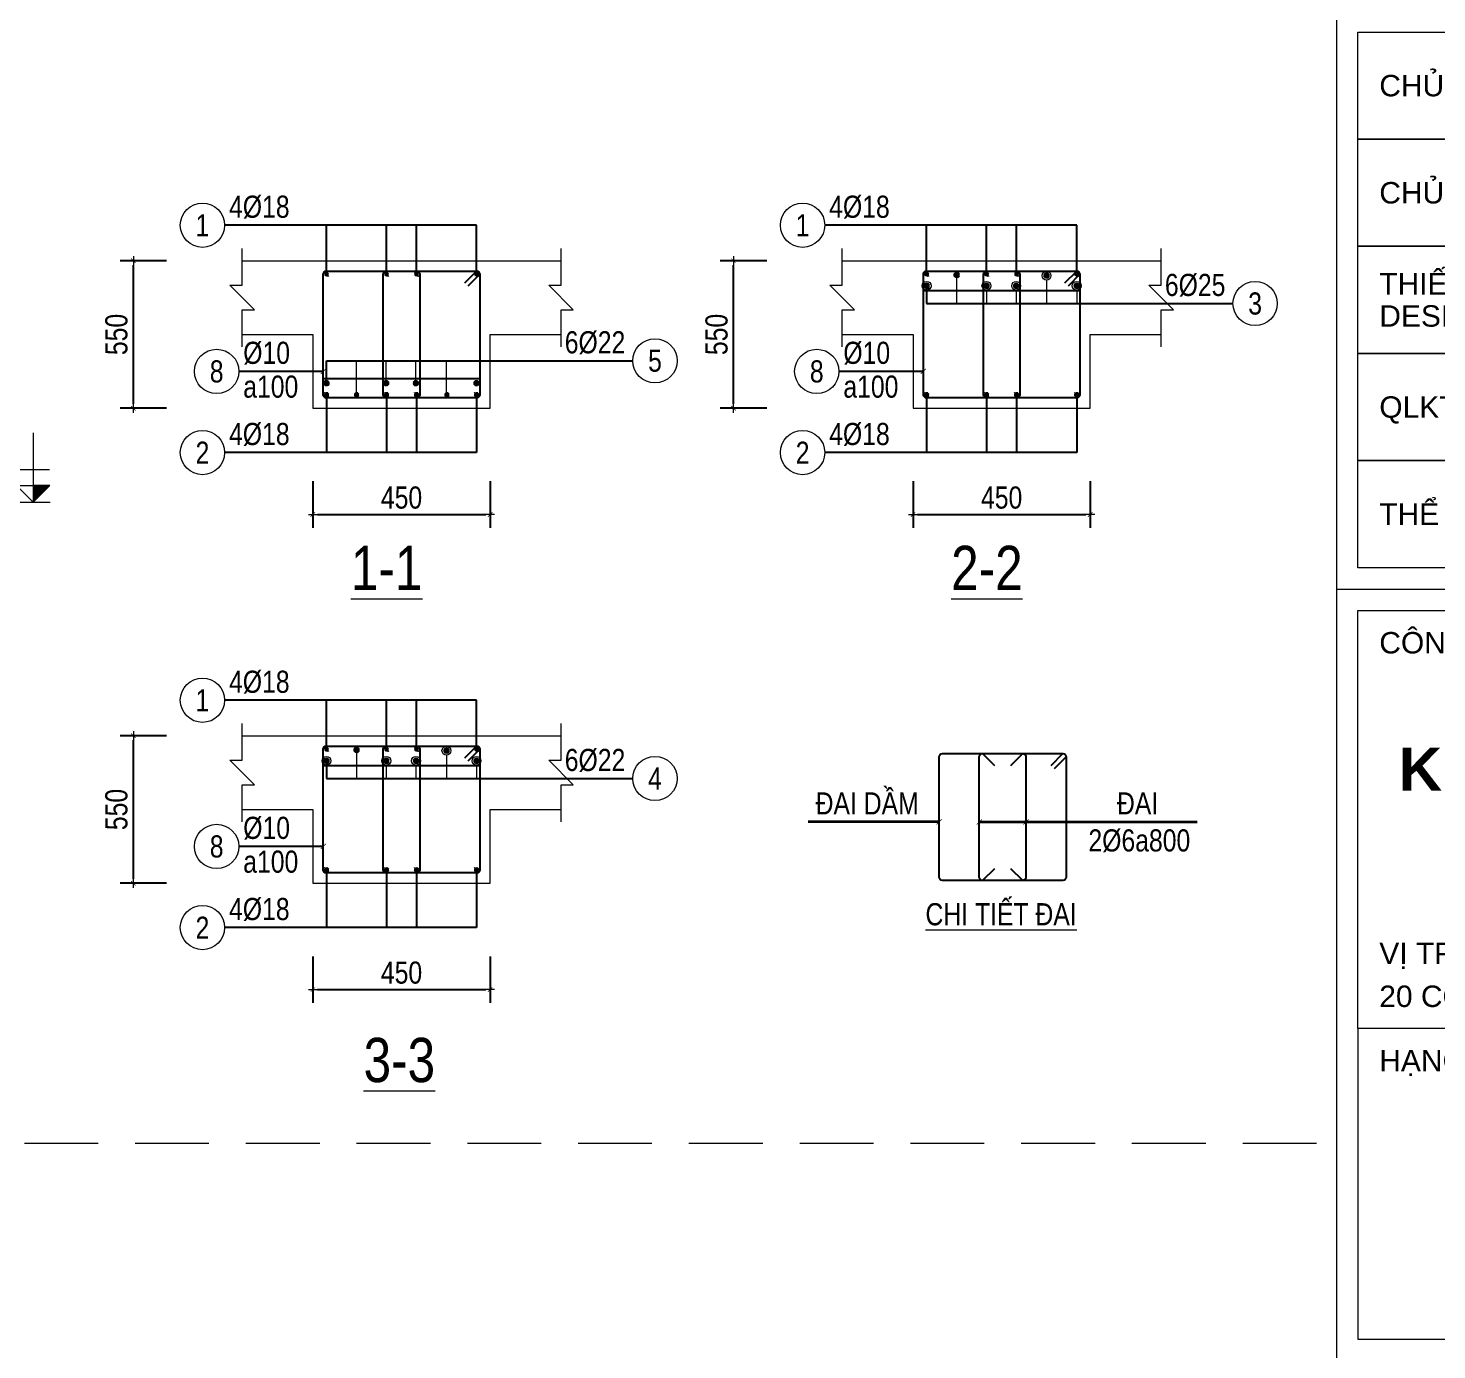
# Model space of a CAD drawing. Header units: millimetres. Extents: x 397144 to 10081729, y 99180 to 1327802.
# Drawn here: x 5008539 to 5018078, y 687301 to 696256 of the extents above; entities that cross this region are included whole.
import ezdxf
from ezdxf.enums import TextEntityAlignment as Align

# ---------------------------------------------------------------- set-up
doc = ezdxf.new("R2010")
doc.units = ezdxf.units.MM
doc.header["$PDSIZE"] = -10
doc.linetypes.add('HIDDEN', pattern=[0.375, 0.25, -0.125])
doc.layers.get('0').update_dxf_attribs({"linetype": 'CONTINUOUS'})
doc.layers.get('Defpoints').update_dxf_attribs({"color": 12, "linetype": 'CONTINUOUS'})
for name, color, linetype, lineweight in [('kata_dim', 8, 'CONTINUOUS', 13), ('kata_net khuat', 9, 'HIDDEN', 5), ('kata_net manh', 8, 'CONTINUOUS', 5), ('kata_net thay', 4, 'CONTINUOUS', 20), ('kata_text', 7, 'CONTINUOUS', 20), ('kata_thep chu', 1, 'CONTINUOUS', 35), ('kata_thep dai', 220, 'CONTINUOUS', 25)]:
    doc.layers.add(name, color=color, linetype=linetype, lineweight=lineweight)
doc.styles.add('CHG_XX_Khung ten$0$A1 BORDER$0$ARIAL', font='arial.ttf')
doc.styles.add('CHG_XX_Khung ten$0$A1 BORDER$0$Arial - Bold', font='arialbd.ttf', dxfattribs={"height": 2.5})
doc.styles.add('CHG_XX_Khung ten$0$title block pccc$0$ARIAL', font='arial.ttf')
doc.styles.add('kata_text', font='arial.ttf', dxfattribs={"width": 0.8})
doc.styles.add('Star-HelCon', font='VHELVCN_0.TTF')
doc.dimstyles.new('kata_dim_30', dxfattribs={"dimscale": 60, "dimtxt": 2.5, "dimasz": 0.5, "dimexe": 1.5, "dimexo": 2.5, "dimtad": 1, "dimdec": 0, "dimlfac": 0.5, "dimzin": 0, "dimdsep": 46, "dimtxsty": 'kata_text', "dimblk": 'kata_block_ArchTick', "dimcen": 0.09, "dimdle": 1.2, "dimclrd": 8, "dimclre": 8, "dimclrt": 3, "dimadec": 0, "dimazin": 0, "dimtfac": 1, "dimtdec": 0, "dimtix": 1, "dimtofl": 0, "dimtmove": 0, "dimatfit": 3, "dimfxl": 3.75, "dimfxlon": 1, "dimtolj": 1, "dimtzin": 0, "dimarcsym": 0})
doc.dimstyles.new('kata_dim_70', dxfattribs={"dimscale": 70, "dimtxt": 2.15, "dimasz": 0.5, "dimexe": 1, "dimexo": 2, "dimtad": 1, "dimdec": 0, "dimrnd": 5, "dimzin": 0, "dimdsep": 46, "dimtxsty": 'Star-HelCon', "dimblk": 'kata_block_ArchTick', "dimcen": 0.09, "dimdle": 1.2, "dimclrd": 8, "dimclre": 8, "dimclrt": 3, "dimadec": 0, "dimazin": 0, "dimtfac": 1, "dimtdec": 0, "dimtix": 1, "dimtmove": 2, "dimatfit": 3, "dimfxl": 3.75, "dimfxlon": 1, "dimtolj": 1, "dimtzin": 0, "dimarcsym": 0})

# ---------------------------------------------------------------- blocks, each defined once
blk = doc.blocks.new('CHG_XX_Khung ten')
for p, q in [((687, 576.9999998350979), (687, 16.99999983509827)), ((687, 178.999999835098), (824, 178.999999835098))]:
    blk.add_line(p, q)
at = {"color": 9, "linetype": 'Continuous'}
for points in [[(821.9999999999998, 220.9999998350953), (689.0000000000001, 220.9999998350953), (689.0000000000001, 230.9999998350953), (821.9999999999998, 230.9999998350953)], [(821.9999999999998, 210.9999998350953), (689.0000000000001, 210.9999998350953), (689.0000000000001, 220.9999998350953), (821.9999999999998, 220.9999998350953)], [(821.9999999999998, 200.9999998350953), (689.0000000000001, 200.9999998350953), (689.0000000000001, 210.9999998350953), (821.9999999999998, 210.9999998350953)], [(821.9999999999998, 190.9999998350953), (689.0000000000001, 190.9999998350953), (689.0000000000001, 200.9999998350953), (821.9999999999998, 200.9999998350953)], [(821.9999999999998, 180.9999998350953), (689.0000000000001, 180.9999998350953), (689.0000000000001, 190.9999998350953), (821.9999999999998, 190.9999998350953)]]:
    blk.add_lwpolyline(points, close=True, dxfattribs=at)
blk.add_lwpolyline([(821.9999999999998, 210.9999998350953), (689.0000000000001, 210.9999998350953), (821.9999999999998, 210.9999998350953)], dxfattribs=at)
at = {"linetype": 'Continuous'}
for points in [[(689, 176.999999835098), (822, 176.999999835098), (822, 137.999999835098), (689, 137.999999835098)], [(689, 108.999999835098), (822, 108.999999835098), (822, 137.999999835098), (689, 137.999999835098)]]:
    blk.add_lwpolyline(points, close=True, dxfattribs=at)
for s, style, p in [('CHỦ NHIỆM - PRINCIPAL', 'CHG_XX_Khung ten$0$title block pccc$0$ARIAL', (691.0000000000001, 225.9999998350953)), ('CHỦ TRÌ - PRIMARY', 'CHG_XX_Khung ten$0$title block pccc$0$ARIAL', (691.0000000000001, 215.9999998350953)), ('THIẾT KẾ PHƯƠNG ÁN', 'CHG_XX_Khung ten$0$title block pccc$0$ARIAL', (691.0000000000001, 207.4999998350953)), ('DESIGNED BY', 'CHG_XX_Khung ten$0$title block pccc$0$ARIAL', (691.0000000000001, 204.4999998350953)), ('QLKT - CHECK', 'CHG_XX_Khung ten$0$title block pccc$0$ARIAL', (691.0000000000001, 195.9999998350953)), ('THỂ HIỆN - DRAWN BY', 'CHG_XX_Khung ten$0$title block pccc$0$ARIAL', (691.0000000000001, 185.9999998350953)), ('CÔNG TRÌNH - PROJECT', 'CHG_XX_Khung ten$0$A1 BORDER$0$ARIAL', (691, 173.999999835098)), ('VỊ TRÍ - LOCATION', 'CHG_XX_Khung ten$0$A1 BORDER$0$ARIAL', (691, 144.999999835098)), ('20 CỘNG HÒA, PHƯỜNG 12, QUẬN TÂN BÌNH, TP. HCM', 'CHG_XX_Khung ten$0$A1 BORDER$0$ARIAL', (691, 140.999999835098)), ('HẠNG MỤC :', 'CHG_XX_Khung ten$0$A1 BORDER$0$ARIAL', (691, 134.999999835098))]:
    blk.add_text(s, height=2, dxfattribs=dict(style=style)).set_placement(p, align=Align.MIDDLE_LEFT)
at = {"insert": (755.3971691678034, 170.8754240031513), "char_height": 4, "width": 159.8745219734307, "attachment_point": 2, "style": 'CHG_XX_Khung ten$0$A1 BORDER$0$Arial - Bold'}
blk.add_mtext('DỰ ÁN ĐẦU TƯ XÂY DỰNG KINH DOANH\\PKHU CHUNG CƯ - THƯƠNG MẠI - VĂN PHÒNG\\P(KHU PHỨC HỢP CÔNG HÒA GARDEN)', dxfattribs=at)
blk = doc.blocks.new('kata_block_CT')
blk.add_hatch(color=256).paths.add_polyline_path([(0, 1.596954857557648), (-1.612010908633238, 1.596954857557648), (0, 0)])
at = {"ltscale": 50}
h = blk.add_hatch(dxfattribs=at)
h.set_pattern_fill('ANSI31', color=8, scale=1.406250541793835, style=0)
h.set_pattern_definition([(45.00000000000001, (0, 5.456968210637569e-12), (-3.157122508925224, 3.157122508925225), [])])
h.paths.add_polyline_path([(0, 1.596954857557648), (0, 0), (1.612010908924276, 1.596954857557648)])
at = {"color": 8, "ltscale": 50}
for p, q in [((-1.592704896858777, 3.140833880479477), (11.46947077315417, 3.140833880479477)), ((11.56125648126181, 5.456968210637569e-12), (-1.63869572513795, 5.456968210637569e-12))]:
    blk.add_line(p, q, dxfattribs=at)
for points in [[(0, 6.69495074864426), (0, 0)], [(0, 0), (-1.612010908633238, 1.596954857557648), (0, 1.596954857557648)], [(0, 0), (1.612010908924276, 1.596954857557648), (0, 1.596954857557648)]]:
    blk.add_lwpolyline(points, dxfattribs=at)
at = {"color": 3, "style": 'kata_text', "width": 0.8}
blk.add_attdef('CT', (1.409564409346785, 4.068271311703938), '', height=2.5, dxfattribs=at)
blk = doc.blocks.new('kata_block_ArchTick')
at = {"color": 8}
blk.add_line((1, 0), (-1, 0), dxfattribs=at)
at = {"color": 8, "const_width": 0.15}
blk.add_lwpolyline([(-0.5, -0.5), (0.5, 0.5)], dxfattribs=at)
blk = doc.blocks.new('*D260')
at = {"layer": 'Defpoints', "color": 0, "transparency": 16777216}
for p in [(5010466.915260851, 693680.3290659963), (5011666.915260851, 693680.3290659963), (5011666.915260851, 692960.3290659963)]:
    blk.add_point(p, dxfattribs=at)
at = {"layer": 'kata_dim', "color": 8, "lineweight": -2, "transparency": 16777216}
for p, q in [((5010466.915260851, 693185.3290659963), (5010466.915260851, 692870.3290659963)), ((5011666.915260851, 693185.3290659963), (5011666.915260851, 692870.3290659963)), ((5010496.915260851, 692960.3290659963), (5011636.915260851, 692960.3290659963))]:
    blk.add_line(p, q, dxfattribs=at)
at = {"layer": 'kata_dim', "color": 8, "lineweight": -2, "transparency": 16777216, "xscale": 30, "yscale": 30, "zscale": 30, "rotation": 180}
blk.add_blockref('kata_block_ArchTick', (5010466.915260851, 692960.3290659963), dxfattribs=at)
at = {"layer": 'kata_dim', "color": 8, "lineweight": -2, "transparency": 16777216, "xscale": 30, "yscale": 30, "zscale": 30}
blk.add_blockref('kata_block_ArchTick', (5011666.915260851, 692960.3290659963), dxfattribs=at)
at = {"layer": 'kata_dim', "color": 3, "transparency": 16777216, "insert": (5011066.915260851, 693074.4150141546), "char_height": 150, "attachment_point": 5, "style": 'kata_text'}
blk.add_mtext('\\A1;450', dxfattribs=at)
blk = doc.blocks.new('kata_block_TD')
at = {"color": 6, "linetype": 'ByBlock', "lineweight": -2, "style": 'kata_text', "width": 0.8}
blk.add_attdef('SECTDET2', text='', height=5, dxfattribs=at).set_placement((0, 7.970649532882817), align=Align.CENTER)
at = {"color": 0, "linetype": 'ByBlock', "lineweight": -2, "style": 'kata_text', "width": 0.8}
blk.add_attdef('SECTDET1', text='', height=5, dxfattribs=at).set_placement((0, 1.470649532882817), align=Align.CENTER)
at = {"color": 3, "lineweight": 25, "style": 'kata_text', "width": 0.8}
blk.add_attdef('SSCALE', text='', height=2.5, dxfattribs=at).set_placement((0, -3.998868953555331), align=Align.CENTER)
blk = doc.blocks.new('*D255')
at = {"layer": 'Defpoints', "color": 0, "transparency": 16777216}
for p in [(5009250.915260868, 694680.3290659966), (5010466.915260853, 694680.3290659966), (5010466.915260853, 693680.3290659966)]:
    blk.add_point(p, dxfattribs=at)
at = {"layer": 'kata_dim', "color": 8, "lineweight": -2, "transparency": 16777216}
for p, q in [((5009475.915260868, 694680.3290659966), (5009160.915260868, 694680.3290659966)), ((5009250.915260868, 693710.3290659966), (5009250.915260868, 694650.3290659966)), ((5009475.915260868, 693680.3290659966), (5009160.915260868, 693680.3290659966))]:
    blk.add_line(p, q, dxfattribs=at)
at = {"layer": 'kata_dim', "color": 8, "lineweight": -2, "transparency": 16777216, "xscale": 30, "yscale": 30, "zscale": 30}
for p, rotation in [((5009250.915260868, 694680.3290659966), 90), ((5009250.915260868, 693680.3290659966), 270)]:
    blk.add_blockref('kata_block_ArchTick', p, dxfattribs=dict(at, rotation=rotation))
at = {"layer": 'kata_dim', "color": 3, "transparency": 16777216, "insert": (5009136.829312709, 694180.3290659949), "char_height": 150, "attachment_point": 5, "rotation": 90, "style": 'kata_text'}
blk.add_mtext('\\A1;550', dxfattribs=at)
blk = doc.blocks.new('kata_block_THEP')
at = {"layer": 'kata_thep chu', "color": 0}
for p, q in [((-0.5, 0), (0.5, 0)), ((-0.3535533905960619, 0.353553390592424), (0.3535533905960619, -0.353553390592424)), ((0.3535533905960619, 0.353553390592424), (-0.3535533905960619, -0.353553390592424)), ((0, 0.5), (0, -0.5))]:
    blk.add_line(p, q, dxfattribs=at)
at = {"layer": 'kata_thep chu', "color": 0, "const_width": 0.08333333333333334}
blk.add_lwpolyline([(-0.5, -1.818989403545856e-12, 1), (0.5000000000145519, -1.818989403545856e-12, 1), (-0.5, -1.818989403545856e-12, 1)], format="xyb", dxfattribs=at)
blk = doc.blocks.new('*U12')
blk.add_circle((-2.5, 0), 2.5)
at = {"layer": 'kata_text', "color": 3, "style": 'kata_text', "width": 0.8}
blk.add_attdef('DK1', (0.5, 0.8455043070534884), '', height=2.5, dxfattribs=at)
at = {"layer": 'kata_text', "color": 7, "style": 'kata_text', "width": 0.8}
blk.add_attdef('SH2', text='', height=2.5, dxfattribs=at).set_placement((-2.5, 0), align=Align.MIDDLE)
blk = doc.blocks.new('*U13')
blk.add_circle((-2.5, 0), 2.5)
at = {"layer": 'kata_text', "color": 3, "style": 'kata_text', "width": 0.8}
for tag, p in [('DK1', (0.5, 0.8455043070534884)), ('KC1', (0.5, -2.972544307831413))]:
    blk.add_attdef(tag, p, '', height=2.5, dxfattribs=at)
at = {"layer": 'kata_text', "color": 7, "style": 'kata_text', "width": 0.8}
blk.add_attdef('SH2', text='', height=2.5, dxfattribs=at).set_placement((-2.5, 0), align=Align.MIDDLE)
blk = doc.blocks.new('*D256')
at = {"layer": 'Defpoints', "color": 0, "transparency": 16777216}
for p in [(5010466.915260851, 690461.8105114653), (5011666.915260851, 690461.8105114653), (5011666.915260851, 689741.8105114653)]:
    blk.add_point(p, dxfattribs=at)
at = {"layer": 'kata_dim', "color": 8, "lineweight": -2, "transparency": 16777216}
for p, q in [((5010466.915260851, 689966.8105114653), (5010466.915260851, 689651.8105114653)), ((5011666.915260851, 689966.8105114653), (5011666.915260851, 689651.8105114653)), ((5010496.915260851, 689741.8105114653), (5011636.915260851, 689741.8105114653))]:
    blk.add_line(p, q, dxfattribs=at)
at = {"layer": 'kata_dim', "color": 8, "lineweight": -2, "transparency": 16777216, "xscale": 30, "yscale": 30, "zscale": 30, "rotation": 180}
blk.add_blockref('kata_block_ArchTick', (5010466.915260851, 689741.8105114653), dxfattribs=at)
at = {"layer": 'kata_dim', "color": 8, "lineweight": -2, "transparency": 16777216, "xscale": 30, "yscale": 30, "zscale": 30}
blk.add_blockref('kata_block_ArchTick', (5011666.915260851, 689741.8105114653), dxfattribs=at)
at = {"layer": 'kata_dim', "color": 3, "transparency": 16777216, "insert": (5011066.915260851, 689855.8964596236), "char_height": 150, "attachment_point": 5, "style": 'kata_text'}
blk.add_mtext('\\A1;450', dxfattribs=at)
blk = doc.blocks.new('*D257')
at = {"layer": 'Defpoints', "color": 0, "transparency": 16777216}
for p in [(5009250.915260868, 691461.8105114655), (5010466.915260853, 691461.8105114655), (5010466.915260853, 690461.8105114655)]:
    blk.add_point(p, dxfattribs=at)
at = {"layer": 'kata_dim', "color": 8, "lineweight": -2, "transparency": 16777216}
for p, q in [((5009475.915260868, 691461.8105114655), (5009160.915260868, 691461.8105114655)), ((5009250.915260868, 690491.8105114655), (5009250.915260868, 691431.8105114655)), ((5009475.915260868, 690461.8105114655), (5009160.915260868, 690461.8105114655))]:
    blk.add_line(p, q, dxfattribs=at)
at = {"layer": 'kata_dim', "color": 8, "lineweight": -2, "transparency": 16777216, "xscale": 30, "yscale": 30, "zscale": 30}
for p, rotation in [((5009250.915260868, 691461.8105114655), 90), ((5009250.915260868, 690461.8105114655), 270)]:
    blk.add_blockref('kata_block_ArchTick', p, dxfattribs=dict(at, rotation=rotation))
at = {"layer": 'kata_dim', "color": 3, "transparency": 16777216, "insert": (5009136.829312709, 690961.8105114639), "char_height": 150, "attachment_point": 5, "rotation": 90, "style": 'kata_text'}
blk.add_mtext('\\A1;550', dxfattribs=at)
blk = doc.blocks.new('*U11')
blk.add_circle((2.5, 0), 2.5)
at = {"layer": 'kata_text', "color": 3, "style": 'kata_text', "width": 0.8}
blk.add_attdef('DK2', text='', height=2.5, dxfattribs=at).set_placement((-0.85, 0.8455043070534884), align=Align.RIGHT)
at = {"layer": 'kata_text', "color": 7, "style": 'kata_text', "width": 0.8}
blk.add_attdef('SH3', text='', height=2.5, dxfattribs=at).set_placement((2.5, 0), align=Align.MIDDLE)
blk = doc.blocks.new('*D258')
at = {"layer": 'Defpoints', "color": 0, "transparency": 16777216}
for p in [(5014530.894898663, 693680.3290659963), (5015730.894898663, 693680.3290659963), (5015730.894898663, 692960.3290659963)]:
    blk.add_point(p, dxfattribs=at)
at = {"layer": 'kata_dim', "color": 8, "lineweight": -2, "transparency": 16777216}
for p, q in [((5014530.894898663, 693185.3290659963), (5014530.894898663, 692870.3290659963)), ((5015730.894898663, 693185.3290659963), (5015730.894898663, 692870.3290659963)), ((5014560.894898663, 692960.3290659963), (5015700.894898663, 692960.3290659963))]:
    blk.add_line(p, q, dxfattribs=at)
at = {"layer": 'kata_dim', "color": 8, "lineweight": -2, "transparency": 16777216, "xscale": 30, "yscale": 30, "zscale": 30, "rotation": 180}
blk.add_blockref('kata_block_ArchTick', (5014530.894898663, 692960.3290659963), dxfattribs=at)
at = {"layer": 'kata_dim', "color": 8, "lineweight": -2, "transparency": 16777216, "xscale": 30, "yscale": 30, "zscale": 30}
blk.add_blockref('kata_block_ArchTick', (5015730.894898663, 692960.3290659963), dxfattribs=at)
at = {"layer": 'kata_dim', "color": 3, "transparency": 16777216, "insert": (5015130.894898663, 693074.4150141546), "char_height": 150, "attachment_point": 5, "style": 'kata_text'}
blk.add_mtext('\\A1;450', dxfattribs=at)
blk = doc.blocks.new('*D259')
at = {"layer": 'Defpoints', "color": 0, "transparency": 16777216}
for p in [(5013314.89489868, 694680.3290659966), (5014530.894898665, 694680.3290659966), (5014530.894898665, 693680.3290659966)]:
    blk.add_point(p, dxfattribs=at)
at = {"layer": 'kata_dim', "color": 8, "lineweight": -2, "transparency": 16777216}
for p, q in [((5013539.89489868, 694680.3290659966), (5013224.89489868, 694680.3290659966)), ((5013314.89489868, 693710.3290659966), (5013314.89489868, 694650.3290659966)), ((5013539.89489868, 693680.3290659966), (5013224.89489868, 693680.3290659966))]:
    blk.add_line(p, q, dxfattribs=at)
at = {"layer": 'kata_dim', "color": 8, "lineweight": -2, "transparency": 16777216, "xscale": 30, "yscale": 30, "zscale": 30}
for p, rotation in [((5013314.89489868, 694680.3290659966), 90), ((5013314.89489868, 693680.3290659966), 270)]:
    blk.add_blockref('kata_block_ArchTick', p, dxfattribs=dict(at, rotation=rotation))
at = {"layer": 'kata_dim', "color": 3, "transparency": 16777216, "insert": (5013200.808950521, 694180.3290659949), "char_height": 150, "attachment_point": 5, "rotation": 90, "style": 'kata_text'}
blk.add_mtext('\\A1;550', dxfattribs=at)
blk = doc.blocks.new('ct dai')
at = {"layer": 'kata_thep dai'}
for points in [[(3878222.79751323, -233111.3542104892), (3878302.79751323, -233031.3542104892, -0.414213562), (3878324.79751323, -233053.3542104892), (3878324.79751323, -233869.3542104892, -0.414213562), (3878302.79751323, -233891.3542104892), (3877486.79751323, -233891.3542104892, -0.414213562), (3877464.79751323, -233869.3542104892), (3877464.79751323, -233053.3542104892, -0.414213562), (3877486.79751323, -233031.3542104892), (3878302.79751323, -233031.3542104892, -0.414213562), (3878324.79751323, -233053.3542104892), (3878244.79751323, -233133.3542104892)], [(3877838.79751323, -233811.3542104892), (3877758.797513244, -233891.3542104892), (3877758.797513229, -233891.3542104892, -0.414213562), (3877736.797513229, -233869.3542104892), (3877736.797513229, -233053.3542104892, -0.414213562), (3877758.797513229, -233031.3542104892), (3877758.797513244, -233031.3542104892), (3877838.79751323, -233111.3542104891)], [(3878030.797513229, -233031.3542104892), (3878030.797513229, -233031.3542104892, -0.414213562), (3878052.797513229, -233053.3542104892), (3878052.797513229, -233869.3542104892, -0.414213562), (3878030.797513229, -233891.3542104892), (3878030.797513216, -233891.3542104892), (3877950.797513229, -233811.3542104892)], [(3877950.797513229, -233111.3542104891), (3878030.797513215, -233031.3542104891), (3878030.797513229, -233031.3542104892, -0.414213562), (3878052.797513229, -233053.3542104892), (3878052.797513229, -233053.3542104892)]]:
    blk.add_lwpolyline(points, format="xyb", dxfattribs=at)
at = {"layer": 'kata_text', "color": 3, "style": 'kata_text', "width": 0.8}
for s, p in [('ĐAI DẦM', (3876628.292, -233443.6895)), ('ĐAI', (3878668.859789761, -233443.6895)), ('2%%C6a800', (3878475.682289761, -233694.3863247983))]:
    blk.add_text(s, height=150, dxfattribs=at).set_placement(p)
at = {"layer": 'kata_text', "style": 'kata_text', "width": 0.8}
blk.add_text('%%UCHI TIẾT ĐAI', height=150, dxfattribs=at).set_placement((3877372.087289761, -234194.5625))
at = {"layer": 'kata_net manh'}
for points in [[(3877464.79751323, -233494.2937104892), (3876577.440513229, -233494.2937104892)], [(3877736.797513229, -233494.2937104892), (3878896.15451323, -233494.2937104892)], [(3878052.797513229, -233494.2937104892), (3879212.15451323, -233494.2937104892)]]:
    blk.add_leader(points, dimstyle='kata_dim_70', override={"dimasz": 0.5, "dimldrblk": 'ArchTick'}, dxfattribs=at)

msp = doc.modelspace()

# ---------------------------------------------------------------- block references
at = {"layer": 'kata_net thay', "xscale": 72.589395827735, "yscale": 72.589395827735, "zscale": 72.589395827735}
msp.add_blockref('CHG_XX_Khung ten', (4967529.050191372, 679461.1649979055), dxfattribs=at)

# ---------------------------------------------------------------- next in the draw order: linework, layer by layer
at = {"layer": 'kata_dim', "ltscale": 0.8}
for p, q in [((5010761.915260865, 693772.3290659963), (5010761.915260865, 694001.7721301998)), ((5010963.783484156, 693850.3290659965), (5010963.783484156, 694001.7721301999)), ((5011164.810484156, 693850.3290659966), (5011164.810484156, 694001.7721302)), ((5011370.915260865, 693772.3290659963), (5011370.915260865, 694001.7721301998))]:
    msp.add_line(p, q, dxfattribs=at)
at = {"layer": 'kata_dim'}
for points in [[(5009986.915260851, 694096.9957326629), (5009986.915260851, 694346.9957326629), (5010070.248594185, 694346.9957326629), (5009903.581927518, 694513.6623993296), (5009986.915260851, 694513.6623993296), (5009986.915260851, 694763.6623993296)], [(5012146.915260851, 694096.9957326629), (5012146.915260851, 694346.9957326629), (5012230.248594185, 694346.9957326629), (5012063.581927518, 694513.6623993296), (5012146.915260851, 694513.6623993296), (5012146.915260851, 694763.6623993296)], [(5014050.894898663, 694096.9957326629), (5014050.894898663, 694346.9957326629), (5014134.228231997, 694346.9957326629), (5013967.56156533, 694513.6623993296), (5014050.894898663, 694513.6623993296), (5014050.894898663, 694763.6623993296)], [(5016210.894898663, 694096.9957326629), (5016210.894898663, 694346.9957326629), (5016294.228231997, 694346.9957326629), (5016127.56156533, 694513.6623993296), (5016210.894898663, 694513.6623993296), (5016210.894898663, 694763.6623993296)], [(5009986.915260851, 690878.4771781318), (5009986.915260851, 691128.4771781318), (5010070.248594185, 691128.4771781318), (5009903.581927518, 691295.1438447986), (5009986.915260851, 691295.1438447986), (5009986.915260851, 691545.1438447986)], [(5012146.915260851, 690878.4771781318), (5012146.915260851, 691128.4771781318), (5012230.248594185, 691128.4771781318), (5012063.581927518, 691295.1438447986), (5012146.915260851, 691295.1438447986), (5012146.915260851, 691545.1438447986)]]:
    msp.add_lwpolyline(points, dxfattribs=at)
at = {"layer": 'kata_net khuat', "ltscale": 2000}
msp.add_line((4968763.069920443, 688700.0253500905), (5017397.965125025, 688700.0253500906), dxfattribs=at)
at = {"layer": 'kata_net manh'}
for p, q in [((5014825.894898677, 694583.712419519), (5014825.894898677, 694390.3290659963)), ((5014622.894898663, 694480.3290659963), (5014622.894898663, 694390.3290659963)), ((5015027.763121968, 694480.3290659963), (5015027.763121968, 694390.3290659963)), ((5015228.790121968, 694480.3290659963), (5015228.790121968, 694390.3290659963)), ((5015434.894898677, 694549.1029195192), (5015434.894898677, 694390.3290659963)), ((5015638.894898663, 694480.3290659963), (5015638.894898663, 694390.3290659963)), ((5010761.915260865, 691365.1938649879), (5010761.915260865, 691171.8105114653)), ((5011370.915260865, 691330.5843649881), (5011370.915260865, 691171.8105114653)), ((5010558.915260851, 691261.8105114653), (5010558.915260851, 691171.8105114653)), ((5010963.783484156, 691261.8105114653), (5010963.783484156, 691171.8105114653)), ((5011164.810484156, 691261.8105114653), (5011164.810484156, 691171.8105114653)), ((5011574.915260851, 691261.8105114653), (5011574.915260851, 691171.8105114653))]:
    msp.add_line(p, q, dxfattribs=at)
for centre in [(5015434.894898677, 694579.1029195192), (5014622.894898663, 694510.3290659963), (5015027.763121968, 694510.3290659963), (5015228.790121968, 694510.3290659963), (5015638.894898663, 694510.3290659963), (5010558.915260851, 691291.8105114653), (5010963.783484156, 691291.8105114653), (5011164.810484156, 691291.8105114653), (5011370.915260865, 691360.5843649881), (5011574.915260851, 691291.8105114653)]:
    msp.add_circle(centre, 30, dxfattribs=at)
at = {"layer": 'kata_net thay'}
for p, q in [((5009986.915260851, 694680.3290659963), (5012146.915260851, 694680.3290659963)), ((5014050.894898663, 694680.3290659963), (5016210.894898663, 694680.3290659963)), ((5009986.915260851, 691461.8105114653), (5012146.915260851, 691461.8105114653))]:
    msp.add_line(p, q, dxfattribs=at)
for points in [[(5009986.915260851, 694180.3290659963), (5010466.915260851, 694180.3290659963), (5010466.915260851, 693680.3290659963), (5011666.915260851, 693680.3290659963), (5011666.915260851, 694180.3290659963), (5012146.915260851, 694180.3290659963)], [(5014050.894898663, 694180.3290659963), (5014530.894898663, 694180.3290659963), (5014530.894898663, 693680.3290659963), (5015730.894898663, 693680.3290659963), (5015730.894898663, 694180.3290659963), (5016210.894898663, 694180.3290659963)], [(5009986.915260851, 690961.8105114653), (5010466.915260851, 690961.8105114653), (5010466.915260851, 690461.8105114653), (5011666.915260851, 690461.8105114653), (5011666.915260851, 690961.8105114653), (5012146.915260851, 690961.8105114653)]]:
    msp.add_lwpolyline(points, dxfattribs=at)
at = {"layer": 'kata_thep dai'}
for p, q in [((5014600.894898663, 694479.1129195192), (5015660.894898663, 694479.1129195192)), ((5010536.915260851, 693881.5452124735), (5011596.915260851, 693881.5452124735)), ((5010536.915260851, 691260.5943649882), (5011596.915260851, 691260.5943649882))]:
    msp.add_line(p, q, dxfattribs=at)
for points in [[(5011494.915260851, 694530.3290659963), (5011574.915260851, 694610.3290659963, -0.414213562), (5011596.915260851, 694588.3290659963), (5011596.915260851, 693772.3290659963, -0.414213562), (5011574.915260851, 693750.3290659963), (5010558.915260851, 693750.3290659963, -0.414213562), (5010536.915260851, 693772.3290659963), (5010536.915260851, 694588.3290659963, -0.414213562), (5010558.915260851, 694610.3290659963), (5011574.915260851, 694610.3290659963, -0.414213562), (5011596.915260851, 694588.3290659963), (5011516.915260851, 694508.3290659963)], [(5011168.415260851, 694610.3290659963), (5011168.415260851, 694610.3290659963, -0.414213562), (5011190.415260851, 694588.3290659963), (5011190.415260851, 693772.3290659963, -0.414213562), (5011168.415260851, 693750.3290659963), (5010965.415260851, 693750.3290659963, -0.414213562), (5010943.415260851, 693772.3290659963), (5010943.415260851, 694588.3290659963, -0.414213562), (5010965.415260851, 694610.3290659963), (5011168.415260851, 694610.3290659963, -0.414213562), (5011190.415260851, 694588.3290659963), (5011190.415260851, 694588.3290659963)], [(5015558.894898663, 694530.3290659963), (5015638.894898663, 694610.3290659963, -0.414213562), (5015660.894898663, 694588.3290659963), (5015660.894898663, 693772.3290659963, -0.414213562), (5015638.894898663, 693750.3290659963), (5014622.894898663, 693750.3290659963, -0.414213562), (5014600.894898663, 693772.3290659963), (5014600.894898663, 694588.3290659963, -0.414213562), (5014622.894898663, 694610.3290659963), (5015638.894898663, 694610.3290659963, -0.414213562), (5015660.894898663, 694588.3290659963), (5015580.894898663, 694508.3290659963)], [(5015232.394898663, 694610.3290659963), (5015232.394898663, 694610.3290659963, -0.414213562), (5015254.394898663, 694588.3290659963), (5015254.394898663, 693772.3290659963, -0.414213562), (5015232.394898663, 693750.3290659963), (5015029.394898663, 693750.3290659963, -0.414213562), (5015007.394898663, 693772.3290659963), (5015007.394898663, 694588.3290659963, -0.414213562), (5015029.394898663, 694610.3290659963), (5015232.394898663, 694610.3290659963, -0.414213562), (5015254.394898663, 694588.3290659963), (5015254.394898663, 694588.3290659963)], [(5011494.915260851, 691311.8105114653), (5011574.915260851, 691391.8105114653, -0.414213562), (5011596.915260851, 691369.8105114653), (5011596.915260851, 690553.8105114653, -0.414213562), (5011574.915260851, 690531.8105114653), (5010558.915260851, 690531.8105114653, -0.414213562), (5010536.915260851, 690553.8105114653), (5010536.915260851, 691369.8105114653, -0.414213562), (5010558.915260851, 691391.8105114653), (5011574.915260851, 691391.8105114653, -0.414213562), (5011596.915260851, 691369.8105114653), (5011516.915260851, 691289.8105114653)], [(5011168.415260851, 691391.8105114653), (5011168.415260851, 691391.8105114653, -0.414213562), (5011190.415260851, 691369.8105114653), (5011190.415260851, 690553.8105114653, -0.414213562), (5011168.415260851, 690531.8105114653), (5010965.415260851, 690531.8105114653, -0.414213562), (5010943.415260851, 690553.8105114653), (5010943.415260851, 691369.8105114653, -0.414213562), (5010965.415260851, 691391.8105114653), (5011168.415260851, 691391.8105114653, -0.414213562), (5011190.415260851, 691369.8105114653), (5011190.415260851, 691369.8105114653)]]:
    msp.add_lwpolyline(points, format="xyb", dxfattribs=at)

# ---------------------------------------------------------------- next in the draw order: block references
at = {"layer": 'kata_net manh', "xscale": 60, "yscale": 60, "zscale": 60}
for name, p, values in [('*U12', (5009868.915260851, 694920.3290659963), {'SH2': '1', 'DK1': '4%%C18'}), ('*U12', (5013932.894898663, 694920.3290659963), {'SH2': '1', 'DK1': '4%%C18'}), ('*U11', (5016697.277653752, 694390.3290659963), {'SH3': '3', 'DK2': '6%%C25'}), ('*U11', (5012633.29801594, 694001.7721301998), {'SH3': '5', 'DK2': '6%%C22'}), ('*U13', (5009964.915260851, 693930.3290659963), {'SH2': '8', 'DK1': '%%C10', 'KC1': 'a100'}), ('*U13', (5014028.894898663, 693930.3290659963), {'SH2': '8', 'DK1': '%%C10', 'KC1': 'a100'}), ('*U12', (5009868.915260851, 693380.3290659963), {'SH2': '2', 'DK1': '4%%C18'}), ('*U12', (5013932.894898663, 693380.3290659963), {'SH2': '2', 'DK1': '4%%C18'}), ('*U12', (5009868.915260851, 691701.8105114653), {'SH2': '1', 'DK1': '4%%C18'}), ('*U11', (5012633.29801594, 691171.8105114653), {'SH3': '4', 'DK2': '6%%C22'}), ('*U13', (5009964.915260851, 690711.8105114653), {'SH2': '8', 'DK1': '%%C10', 'KC1': 'a100'}), ('*U12', (5009868.915260851, 690161.8105114653), {'SH2': '2', 'DK1': '4%%C18'})]:
    msp.add_blockref(name, p, dxfattribs=at).add_auto_attribs(values)
at = {"layer": 'kata_text'}
ref = msp.add_blockref('kata_block_CT', (5008571.910915325, 693044.3301681008), dxfattribs=dict(at, xscale=-70, yscale=70, zscale=70))
ref.add_attrib('CT', '-0.150', (5007921.836222498, 693329.1091599201), dxfattribs={"layer": '0', "color": 3, "height": 175, "style": 'kata_text', "width": 0.8})
ref = msp.add_blockref('kata_block_TD', (5010966.915260851, 692360.3290659963), dxfattribs=dict(at, xscale=60, yscale=60, zscale=60))
ref.add_attrib('SECTDET1', '%%u1-1', dxfattribs={"layer": '0', "color": 0, "linetype": 'ByBlock', "lineweight": -2, "height": 300, "style": 'kata_text', "width": 0.8}).set_placement((5010966.915260851, 692448.5680379692), align=Align.CENTER)
ref = msp.add_blockref('kata_block_TD', (5015030.894898663, 692360.3290659963), dxfattribs=dict(at, xscale=60, yscale=60, zscale=60))
ref.add_attrib('SECTDET1', '%%u2-2', dxfattribs={"layer": '0', "color": 0, "linetype": 'ByBlock', "lineweight": -2, "height": 300, "style": 'kata_text', "width": 0.8}).set_placement((5015030.894898663, 692448.5680379692), align=Align.CENTER)
ref = msp.add_blockref('kata_block_TD', (5011052.216919515, 689026.5854829635), dxfattribs=dict(at, xscale=60, yscale=60, zscale=60))
ref.add_attrib('SECTDET1', '%%u3-3', dxfattribs={"layer": '0', "color": 0, "linetype": 'ByBlock', "lineweight": -2, "height": 300, "style": 'kata_text', "width": 0.8}).set_placement((5011052.216919515, 689114.8244549363), align=Align.CENTER)
at = {"layer": 'kata_thep chu'}
for p, xscale, yscale, zscale in [((5010558.915260851, 694588.3290659963), 28, 28, 28), ((5010964.915260865, 694588.3290659963), 28, 28, 28), ((5011167.915260865, 694588.3290659963), 28, 28, 28), ((5011574.915260851, 694588.3290659963), 28, 28, 28), ((5014622.894898663, 694588.3290659963), 28, 28, 28), ((5014825.894898677, 694583.7124195191), 40, 40, 40), ((5015028.894898677, 694588.3290659963), 28, 28, 28), ((5015231.894898677, 694588.3290659963), 28, 28, 28), ((5015434.894898677, 694579.1029195192), 40, 40, 40), ((5015638.894898663, 694588.3290659963), 28, 28, 28), ((5014622.894898663, 694510.3290659963), 40, 40, 40), ((5015027.763121968, 694510.3290659963), 40, 40, 40), ((5015228.790121968, 694510.3290659963), 40, 40, 40), ((5015638.894898663, 694510.3290659963), 40, 40, 40), ((5010558.915260851, 693772.3290659963), 32, 32, 32), ((5010761.915260865, 693772.3290659965), 32, 32, 32), ((5010964.915260865, 693772.3290659963), 32, 32, 32), ((5011167.915260865, 693772.3290659963), 32, 32, 32), ((5011374.020037575, 693772.3290659962), 32, 32, 32), ((5011574.915260851, 693772.3290659963), 32, 32, 32), ((5014622.894898663, 693772.3290659963), 32, 32, 32), ((5015028.894898677, 693772.3290659963), 32, 32, 32), ((5015231.894898677, 693772.3290659963), 32, 32, 32), ((5015638.894898663, 693772.3290659963), 32, 32, 32), ((5010558.915260851, 691291.8105114653), 40, 40, 40), ((5010558.915260851, 691369.8105114653), 28, 28, 28), ((5010761.915260865, 691365.193864988), 40, 40, 40), ((5010963.783484156, 691291.8105114653), 40, 40, 40), ((5010964.915260865, 691369.8105114653), 28, 28, 28), ((5011164.810484156, 691291.8105114653), 40, 40, 40), ((5011167.915260865, 691369.8105114653), 28, 28, 28), ((5011370.915260865, 691360.5843649881), 40, 40, 40), ((5011574.915260851, 691291.8105114653), 40, 40, 40), ((5011574.915260851, 691369.8105114653), 28, 28, 28), ((5010558.915260851, 690553.8105114653), 32, 32, 32), ((5010964.915260865, 690553.8105114653), 32, 32, 32), ((5011167.915260865, 690553.8105114653), 32, 32, 32), ((5011574.915260851, 690553.8105114653), 32, 32, 32)]:
    msp.add_blockref('kata_block_THEP', p, dxfattribs=dict(at, xscale=xscale, yscale=yscale, zscale=zscale))
at = {"layer": 'kata_thep chu', "xscale": -40, "yscale": 40, "zscale": 40, "rotation": 180}
for p in [(5010558.915260851, 693850.3290659963), (5010963.783484156, 693850.3290659963), (5011164.810484156, 693850.3290659963), (5011574.915260851, 693850.3290659963)]:
    msp.add_blockref('kata_block_THEP', p, dxfattribs=at)
at = {"layer": 'kata_thep chu'}
msp.add_blockref('ct dai', (1137242.788743418, 924371.845463848), dxfattribs=at)

# ---------------------------------------------------------------- next in the draw order: dimensions: what is measured, and where the dimension line sits
at = {"layer": 'kata_dim'}
for base, p1, p2, picture, middle in [((5009250.915260868, 694680.3290659966), (5010466.915260851, 693680.3290659963), (5010466.915260851, 694680.3290659963), '*D255', (5009136.829312709, 694180.3290659949)), ((5013314.89489868, 694680.3290659966), (5014530.894898663, 693680.3290659963), (5014530.894898663, 694680.3290659963), '*D259', (5013200.808950521, 694180.3290659949)), ((5009250.915260868, 691461.8105114655), (5010466.915260851, 690461.8105114653), (5010466.915260851, 691461.8105114653), '*D257', (5009136.829312709, 690961.8105114639))]:
    dim = msp.add_linear_dim(base=base, p1=p1, p2=p2, angle=270, text='550', dimstyle='kata_dim_30', dxfattribs=at)
    dim.commit()
    dim.dimension.update_dxf_attribs({"geometry": picture, "text_midpoint": middle})
for base, p1, p2, picture, middle in [((5011666.915260851, 692960.3290659963), (5010466.915260851, 693680.3290659963), (5011666.915260851, 693680.3290659963), '*D260', (5011066.915260851, 693074.4150141546)), ((5015730.894898663, 692960.3290659963), (5014530.894898663, 693680.3290659963), (5015730.894898663, 693680.3290659963), '*D258', (5015130.894898663, 693074.4150141546)), ((5011666.915260851, 689741.8105114653), (5010466.915260851, 690461.8105114653), (5011666.915260851, 690461.8105114653), '*D256', (5011066.915260851, 689855.8964596236))]:
    dim = msp.add_linear_dim(base=base, p1=p1, p2=p2, text='450', dimstyle='kata_dim_30', dxfattribs=at)
    dim.commit()
    dim.dimension.update_dxf_attribs({"geometry": picture, "text_midpoint": middle})

# ---------------------------------------------------------------- next in the draw order: leaders
at = {"layer": 'kata_net manh'}
for points in [[(5010558.915260851, 694588.3290659963), (5010558.915260851, 694920.3290659963), (5009868.915260851, 694920.3290659963)], [(5010964.915260865, 694588.3290659963), (5010964.915260865, 694920.3290659963), (5009868.915260851, 694920.3290659963)], [(5011167.915260865, 694588.3290659963), (5011167.915260865, 694920.3290659963), (5009868.915260851, 694920.3290659963)], [(5011574.915260851, 694588.3290659963), (5011574.915260851, 694920.3290659963), (5009868.915260851, 694920.3290659963)], [(5014622.894898663, 694588.3290659963), (5014622.894898663, 694920.3290659963), (5013932.894898663, 694920.3290659963)], [(5015028.894898677, 694588.3290659963), (5015028.894898677, 694920.3290659963), (5013932.894898663, 694920.3290659963)], [(5015231.894898677, 694588.3290659963), (5015231.894898677, 694920.3290659963), (5013932.894898663, 694920.3290659963)], [(5015638.894898663, 694588.3290659963), (5015638.894898663, 694920.3290659963), (5013932.894898663, 694920.3290659963)], [(5014622.894898663, 694510.3290659963), (5014622.894898663, 694390.3290659963), (5016697.277653752, 694390.3290659963)], [(5010558.915260851, 693850.3290659963), (5010558.915260851, 694001.7721301998), (5012633.29801594, 694001.7721301998)], [(5010536.915260851, 693930.3290659963), (5009964.915260851, 693930.3290659963)], [(5014600.894898663, 693930.3290659963), (5014028.894898663, 693930.3290659963)], [(5010558.915260851, 693772.3290659963), (5010558.915260851, 693380.3290659963), (5009868.915260851, 693380.3290659963)], [(5010964.915260865, 693772.3290659963), (5010964.915260865, 693380.3290659963), (5009868.915260851, 693380.3290659963)], [(5011167.915260865, 693772.3290659963), (5011167.915260865, 693380.3290659963), (5009868.915260851, 693380.3290659963)], [(5011574.915260851, 693772.3290659963), (5011574.915260851, 693380.3290659963), (5009868.915260851, 693380.3290659963)], [(5014622.894898663, 693772.3290659963), (5014622.894898663, 693380.3290659963), (5013932.894898663, 693380.3290659963)], [(5015028.894898677, 693772.3290659963), (5015028.894898677, 693380.3290659963), (5013932.894898663, 693380.3290659963)], [(5015231.894898677, 693772.3290659963), (5015231.894898677, 693380.3290659963), (5013932.894898663, 693380.3290659963)], [(5015638.894898663, 693772.3290659963), (5015638.894898663, 693380.3290659963), (5013932.894898663, 693380.3290659963)], [(5010558.915260851, 691369.8105114653), (5010558.915260851, 691701.8105114653), (5009868.915260851, 691701.8105114653)], [(5010964.915260865, 691369.8105114653), (5010964.915260865, 691701.8105114653), (5009868.915260851, 691701.8105114653)], [(5011167.915260865, 691369.8105114653), (5011167.915260865, 691701.8105114653), (5009868.915260851, 691701.8105114653)], [(5011574.915260851, 691369.8105114653), (5011574.915260851, 691701.8105114653), (5009868.915260851, 691701.8105114653)], [(5010558.915260851, 691291.8105114653), (5010558.915260851, 691171.8105114653), (5012633.29801594, 691171.8105114653)], [(5010536.915260851, 690711.8105114653), (5009964.915260851, 690711.8105114653)], [(5010558.915260851, 690553.8105114653), (5010558.915260851, 690161.8105114653), (5009868.915260851, 690161.8105114653)], [(5010964.915260865, 690553.8105114653), (5010964.915260865, 690161.8105114653), (5009868.915260851, 690161.8105114653)], [(5011167.915260865, 690553.8105114653), (5011167.915260865, 690161.8105114653), (5009868.915260851, 690161.8105114653)], [(5011574.915260851, 690553.8105114653), (5011574.915260851, 690161.8105114653), (5009868.915260851, 690161.8105114653)]]:
    msp.add_leader(points, dimstyle='kata_dim_70', override={"dimasz": 0.5, "dimldrblk": 'ArchTick'}, dxfattribs=at)

doc.saveas('drawing.dxf')
